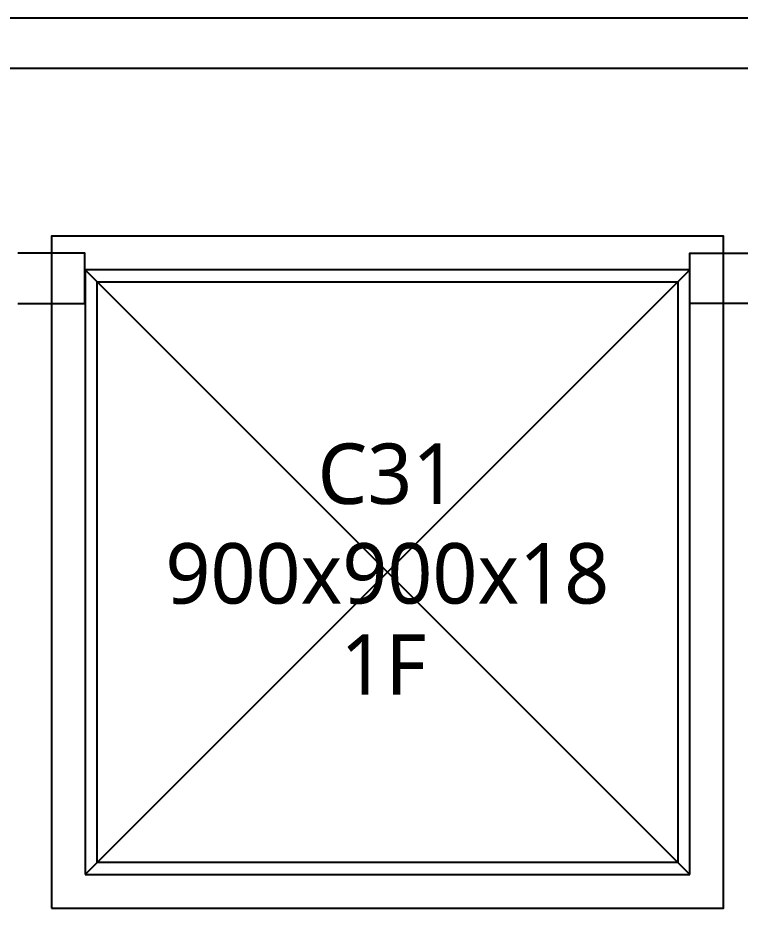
# Model space of a CAD drawing. Header units: millimetres. Extents: x -27671 to 122165, y 825 to 42056.
# Drawn here: x 57372.86 to 57393.89, y 18667.8 to 18693.72 of the extents above; entities that cross this region are included whole.
import ezdxf
from ezdxf.enums import TextEntityAlignment as Align

# ---------------------------------------------------------------- set-up
doc = ezdxf.new("R2010")
doc.units = ezdxf.units.MM
doc.header["$LTSCALE"] = 100
doc.header["$MEASUREMENT"] = 0
doc.header["$PDSIZE"] = -10
doc.layers.get('0').update_dxf_attribs({"linetype": 'CONTINUOUS'})
doc.layers.get('Defpoints').update_dxf_attribs({"color": 171, "linetype": 'CONTINUOUS'})
doc.layers.add('#프레임 라인', color=189, linetype='CONTINUOUS', plot=False)
doc.layers.add('ELE9', color=9, linetype='CONTINUOUS')
doc.layers.add('FIN(패널-T75 글라스울)', color=6, linetype='CONTINUOUS')
doc.styles.add('TE', font='malgun_0.ttf')

# ---------------------------------------------------------------- blocks, each defined once
blk = doc.blocks.new('*U330')
at = {"color": 0, "linetype": 'ByBlock'}
for p, q in [((450, 450), (-450, 450)), ((-450, 450), (-450, -450)), ((450, -450), (450, 450)), ((-432, 432), (432, 432)), ((-432, -432), (-432, 432)), ((432, 432), (432, -432)), ((432, -432), (-432, -432)), ((-450, -450), (450, -450))]:
    blk.add_line(p, q, dxfattribs=at)
at = {"layer": 'Defpoints'}
blk.add_point((0, 0), dxfattribs=at)
blk = doc.blocks.new('C31-1F')
at = {"layer": '#프레임 라인', "ltscale": 0.1}
blk.add_lwpolyline([(-500, -500), (500, -500), (500, 500), (-500, 500)], close=True, dxfattribs=at)
at = {"layer": 'Defpoints', "ltscale": 10000}
for p, q in [((-450, -450), (450, 450)), ((450, -450), (-450, 450))]:
    blk.add_line(p, q, dxfattribs=at)
at = {"ltscale": 0.1}
blk.add_blockref('*U330', (0, 0), dxfattribs=at)
at = {"layer": 'Defpoints', "style": 'TE'}
for s, p in [('C31', (0.1, 101.5)), ('900x900x18', (-0.1, -46.8)), ('1F', (-6, -182.3))]:
    blk.add_text(s, height=90, dxfattribs=at).set_placement(p, align=Align.CENTER)
blk = doc.blocks.new('A$Ca9da7916')
at = {"layer": 'FIN(패널-T75 글라스울)'}
for p, q in [((227, 0), (227, 950)), ((302, 0), (302, 875))]:
    blk.add_line(p, q, dxfattribs=at)
blk = doc.blocks.new('A$Cd9954a8d')
at = {"layer": 'FIN(패널-T75 글라스울)'}
for p, q in [((10050, 654.2), (11000, 654.2)), ((10125, 579.2), (11000, 579.2))]:
    blk.add_line(p, q, dxfattribs=at)
blk = doc.blocks.new('ggtyu')
at = {"layer": 'ELE9', "color": 253, "ltscale": 0.1}
for points in [[(57372.861, 18685.407), (57374.817, 18685.407), (57374.817, 18686.874), (57372.861, 18686.874)], [(57394.381, 18685.407), (57392.425, 18685.407), (57392.425, 18686.874), (57394.381, 18686.874)]]:
    blk.add_lwpolyline(points, dxfattribs=at)
at = {"layer": 'ELE9', "color": 253, "ltscale": 0.1, "xscale": 0.01956378461538462, "yscale": 0.01956378461538462, "zscale": 0.01956378461538462}
for name, p in [('A$Cd9954a8d', (57168.419, 18680.923)), ('C31-1F', (57383.621, 18677.582))]:
    blk.add_blockref(name, p, dxfattribs=at)
at = {"layer": 'ELE9', "color": 253, "ltscale": 0.1, "xscale": 0.01956378461538462, "yscale": 0.01956378461538462, "zscale": 0.01956378461538462, "rotation": 270}
blk.add_blockref('A$Ca9da7916', (57383.621, 18698.163), dxfattribs=at)

msp = doc.modelspace()

# ---------------------------------------------------------------- block references
msp.add_blockref('ggtyu', (0, 0))

doc.saveas('drawing.dxf')
